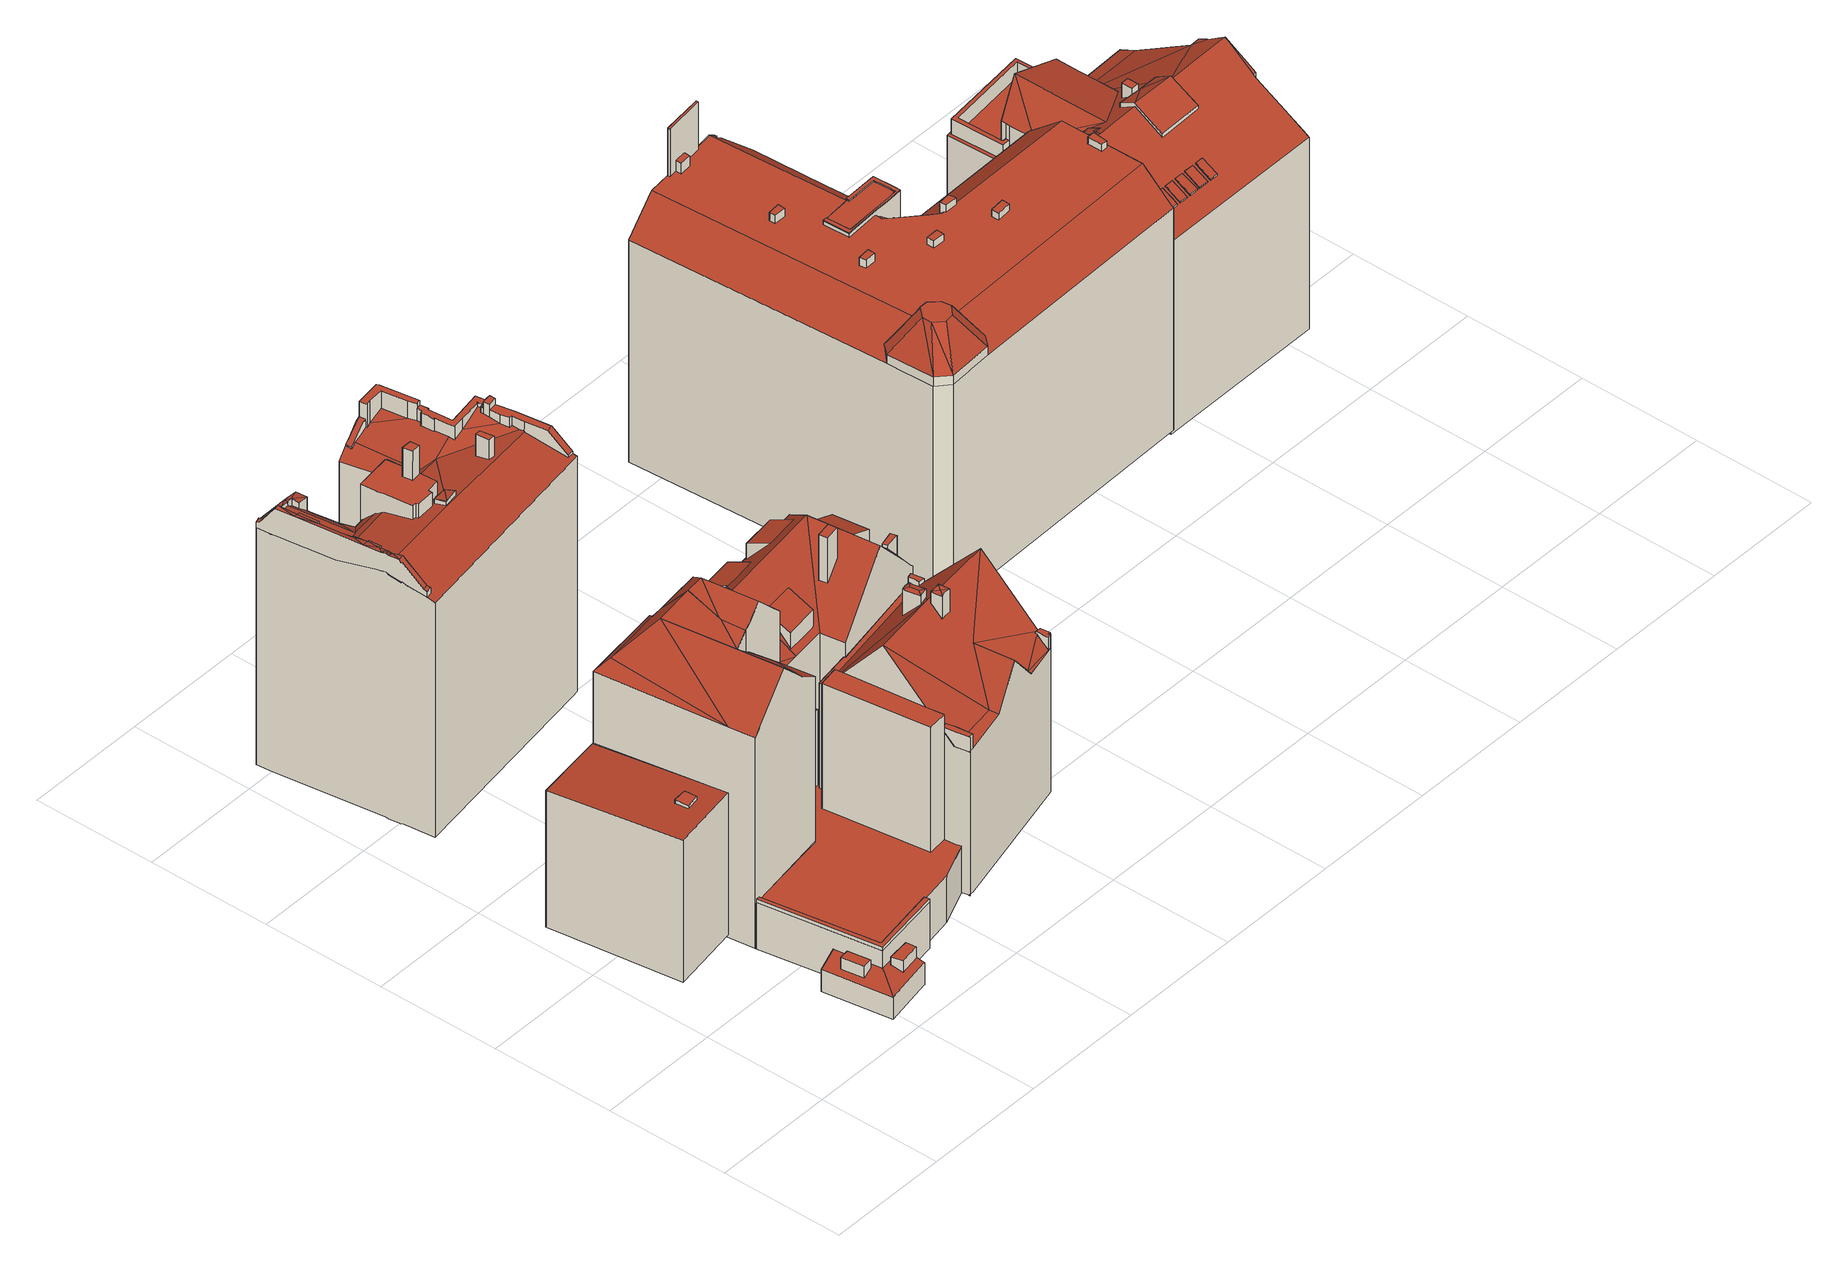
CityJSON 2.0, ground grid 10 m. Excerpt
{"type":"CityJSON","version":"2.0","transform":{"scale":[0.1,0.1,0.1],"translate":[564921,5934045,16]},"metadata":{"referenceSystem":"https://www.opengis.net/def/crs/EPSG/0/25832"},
"CityObjects":{
"building1":{"type":"Building","attributes":{"Grundfläche 2D":"62.958288","Grundhöhe NN":"17.826"},"children":["building1-1"],"geometry":[{"type":"Solid","lod":"3","boundaries":[[[[0,1,2,3]],[[4,3,2]],[[5,4,2,1,6,7]],[[3,4,5,8]],[[0,3,8,9]],[[1,0,9,6]],[[5,7,6,9,8]]]],"semantics":{"surfaces":[{"type":"RoofSurface"},{"type":"WallSurface"},{"type":"GroundSurface"}],"values":[[0,0,1,1,1,1,2]]}}]},
"building1-1":{"type":"BuildingInstallation","parents":["building1"],"geometry":[{"type":"MultiSurface","lod":"3","boundaries":[[[10,11,12,13]],[[13,12,14,15]],[[15,16,10,13]],[[16,17,11,10]],[[12,11,17,14]]],"semantics":{"surfaces":[{"type":"RoofSurface"},{"type":"WallSurface"}],"values":[0,1,1,1,1]}}]},
"building2":{"type":"Building","attributes":{"Grundfläche 2D":"91.893469","Grundhöhe NN":"17.612"},"geometry":[{"type":"Solid","lod":"3","boundaries":[[[[18,19,20]],[[21,22,23,24]],[[24,25,21]],[[26,27,28]],[[23,26,29,30,31]],[[23,27,26]],[[32,20,33]],[[20,19,24,33]],[[34,35,27,23,22]],[[36,28,27,35]],[[36,35,37]],[[31,33,24,23]],[[19,25,24]],[[35,34,37]],[[19,18,38,39]],[[36,37,34,22,21,25,19,39,40,41]],[[28,36,41,42]],[[29,26,28,42,43]],[[44,32,33,31,30,29,43,45]],[[18,20,32,44,38]],[[40,39,38,44,45,43,42,41]]]],"semantics":{"surfaces":[{"type":"RoofSurface"},{"type":"WallSurface"},{"type":"GroundSurface"}],"values":[[0,0,0,0,0,0,0,0,0,0,0,0,1,1,1,1,1,1,1,1,2]]}}]},
"building3":{"type":"Building","attributes":{"Grundfläche 2D":"296.581838","Grundhöhe NN":"17.514"},"children":["building3-1","building3-2","building3-3","building3-4","building3-5","building3-6","building3-7","building3-8"],"geometry":[{"type":"MultiSurface","lod":"3","boundaries":[[[46,47,48,49,50,51]],[[52,53,54,55,56,57,58,59,60,61,62,63,64,65,66,67,68,69,70,71,72]],[[73,74,75,76,77,78,79,80]],[[81,82,83,84,85,86,87,88]],[[89,90,87,86]],[[91,92,89]],[[89,92,90]],[[93,94,93,92,91]],[[93,94,95,96,97,92]],[[95,98,99,96]],[[100,90,96]],[[97,96,90,92]],[[101,87,90,100,102]],[[88,87,101,77,103,104,81]],[[100,105,106,107,102]],[[106,108,109,102,107]],[[110,79,101,102,109]],[[109,108,106,111,112,113,114,115]],[[116,117,118,119]],[[120,121,122,116,119]],[[52,123,48,47]],[[124,125,50,49]],[[123,124,49,48]],[[125,54,51,50]],[[46,51,54,53]],[[53,52,47,46]],[[67,73,80,110,68]],[[74,73,67,66]],[[65,104,126,75,74,66]],[[77,76,75,126,127,103]],[[110,80,79]],[[128,129,94,93,91,89,86,85,84,83,130,131]],[[95,94,129,132]],[[98,95,132,133]],[[99,98,133,134]],[[96,99,134,135]],[[111,106,105,100,96,135,136]],[[137,113,112,111,136]],[[113,137,138,71,114]],[[114,71,70,115]],[[139,140,130,83,82,81,104,65,64,63]],[[70,69,68,110,109,115]],[[78,77,101,79]],[[141,59,58,116,122,142]],[[60,59,141,143]],[[61,60,143,144]],[[139,63,62,61,144,145]],[[72,71,138,146]],[[123,52,72,146,147]],[[125,124,148,149]],[[124,123,147,148]],[[55,54,125,149,150]],[[57,56,55,150,151]],[[116,58,57,151,152,117]],[[118,117,152,153]],[[119,118,153,154]],[[155,121,120,119,154,156]],[[122,121,155,142]],[[135,134,133,132,129,128,131,130,140,139,145,144,143,141,142,155,156,154,153,152,151,150,149,148,147,146,138,137,136]]],"semantics":{"surfaces":[{"type":"RoofSurface"},{"type":"WallSurface"},{"type":"GroundSurface"}],"values":[0,0,0,0,0,0,0,0,0,0,0,0,0,0,0,0,0,0,0,0,1,1,1,1,1,1,1,1,1,1,1,1,1,1,1,1,1,1,1,1,1,1,1,1,1,1,1,1,1,1,1,1,1,1,1,1,1,1,2]}}]},
"building3-1":{"type":"BuildingInstallation","parents":["building3"],"geometry":[{"type":"MultiSurface","lod":"3","boundaries":[[[157,158,159,160]],[[160,159,161,162]],[[157,160,162,163]],[[158,157,163,164]],[[159,158,164,161]]],"semantics":{"surfaces":[{"type":"RoofSurface"},{"type":"WallSurface"}],"values":[0,1,1,1,1]}}]},
"building3-2":{"type":"BuildingInstallation","parents":["building3"],"geometry":[{"type":"MultiSurface","lod":"3","boundaries":[[[165,166,167,168]],[[168,167,169,170]],[[165,168,170,171]],[[166,165,171,172]],[[167,166,172,169]]],"semantics":{"surfaces":[{"type":"RoofSurface"},{"type":"WallSurface"}],"values":[0,1,1,1,1]}}]},
"building3-3":{"type":"BuildingInstallation","parents":["building3"],"geometry":[{"type":"MultiSurface","lod":"3","boundaries":[[[173,174,175,176,177,178,179,180,127,126]],[[83,84,85,177,176,175]],[[85,181,88,182,180,179,178,177]],[[182,103,127,180]],[[104,81,82,83,175,174,173,126]]],"semantics":{"surfaces":[{"type":"RoofSurface"},{"type":"WallSurface"}],"values":[0,1,1,1,1]}}]},
"building3-4":{"type":"BuildingInstallation","parents":["building3"],"geometry":[{"type":"MultiSurface","lod":"3","boundaries":[[[183,184,185,186,187]],[[188,187,186,189]],[[190,185,184]],[[191,189,186,185,190]],[[187,192,193,184,183]],[[193,194,190,184]],[[190,194,195,189,191]],[[195,196,192,187,188,189]]],"semantics":{"surfaces":[{"type":"RoofSurface"},{"type":"WallSurface"}],"values":[0,0,0,0,1,1,1,1]}}]},
"building3-5":{"type":"BuildingInstallation","parents":["building3"],"geometry":[{"type":"MultiSurface","lod":"3","boundaries":[[[197,198,199,200,201,202,203,204]],[[94,95,201,200]],[[202,201,95,98]],[[93,94,200,199]],[[98,99,203,202]],[[99,96,205,204,203]],[[206,93,199,198,197,204,205,97]]],"semantics":{"surfaces":[{"type":"RoofSurface"},{"type":"WallSurface"}],"values":[0,1,1,1,1,1,1]}}]},
"building3-6":{"type":"BuildingInstallation","parents":["building3"],"geometry":[{"type":"MultiSurface","lod":"3","boundaries":[[[207,208,209,210,211,212,213]],[[111,112,207,213]],[[108,107,214,211,210,209,208,207,112,215]],[[214,105,212,211]],[[212,105,106,111,213]]],"semantics":{"surfaces":[{"type":"RoofSurface"},{"type":"WallSurface"}],"values":[0,1,1,1,1]}}]},
"building3-7":{"type":"BuildingInstallation","parents":["building3"],"geometry":[{"type":"MultiSurface","lod":"3","boundaries":[[[216,217,218,219]],[[220,221,219,218]],[[221,222,219]],[[223,224,216,219,222]],[[225,226,227,218,217,216]],[[228,221,220,218,227,229]],[[228,230,222,221]],[[222,230,231,225,216,224,223]]],"semantics":{"surfaces":[{"type":"RoofSurface"},{"type":"WallSurface"}],"values":[0,0,0,0,1,1,1,1]}}]},
"building3-8":{"type":"BuildingInstallation","parents":["building3"],"geometry":[{"type":"MultiSurface","lod":"3","boundaries":[[[232,233,234,235,236,237]],[[57,58,234,233]],[[58,59,235,234]],[[59,60,236,235]],[[60,238,237,236]],[[238,56,232,237]],[[56,57,233,232]]],"semantics":{"surfaces":[{"type":"RoofSurface"},{"type":"WallSurface"}],"values":[0,1,1,1,1,1,1]}}]},
"building4":{"type":"Building","attributes":{"Grundfläche 2D":"207.205614","Grundhöhe NN":"16.229"},"children":["building4-1","building4-2","building4-3","building4-4","building4-5","building4-6","building4-7","building4-8","building4-9","building4-10"],"geometry":[{"type":"MultiSurface","lod":"3","boundaries":[[[239,240,241,242,243,244,245,246,247,248,249,250,251,252,253,254],[255,256,257,258,259,255,250]],[[260,261,262,263,264,265,266,267,268,269,270,271,272,273,274,275,276]],[[277,278,279,280,262,281,282,283]],[[283,282,283,277]],[[282,283,282,281]],[[284,285,286,287,288,277,283,282,281,289,290]],[[291,292,291,293,294,295,296,297,298,279,278,277,299,300,301,302]],[[293,291,302,303,304,305,306,307,294]],[[291,293,294,293]],[[298,297,296,308,309,310]],[[311,298,310]],[[312,298,311,313]],[[314,315,316,317]],[[318,315,314]],[[318,319,320,321,322,323,324,315]],[[325,326,327,328,329,315,324,323,330,331]],[[332,265,264,263,262,280,279,333,334,335,336,337,338,339,340,341,328,342,343]],[[333,279,344,334]],[[279,298,312,345,344]],[[346,316,315,329,328,341,340]],[[343,347,267,266,265,332]],[[266,265,266,267]],[[269,271,270]],[[346,340,339,244,243,242,241,240,239,348,317,316]],[[339,338,245,244]],[[338,337,246,245]],[[337,336,247,246]],[[336,335,248,247]],[[335,334,249,248]],[[313,349,254,253,252,251,250,249,334,344,345,312]],[[349,348,239,254]],[[281,262,261,260,276,350,351]],[[286,285,284,290,289,281,351,352]],[[299,277,353,354]],[[353,277,288,287,286,352,355]],[[300,299,354,356]],[[357,358,359,305,304,303,302,301,300,356,360]],[[294,307,306,305,359,361]],[[362,296,295,294,361,363]],[[308,296,362,364]],[[309,308,364,365]],[[310,309,365,366]],[[311,310,366,367]],[[313,311,367,368]],[[349,313,368,369]],[[348,349,369,370]],[[317,348,370,371]],[[314,317,371,372]],[[318,314,372,373]],[[319,318,373,374]],[[320,319,374,375]],[[321,320,375,376]],[[377,331,330,323,322,321,376,378]],[[379,380,381,382,383,384,385,274,273,272,271,269,268,267,347,343,342,328,327,326,325,331,377,386]],[[276,275,274,385,387,350]],[[375,374,373,372,371,370,369,368,367,366,365,364,362,363,361,359,358,357,360,356,354,353,355,352,351,350,387,385,384,383,382,381,380,379,386,377,378,376]]],"semantics":{"surfaces":[{"type":"RoofSurface"},{"type":"WallSurface"},{"type":"GroundSurface"}],"values":[0,0,0,0,0,0,0,0,0,0,0,0,0,0,0,0,0,0,0,0,0,0,0,1,1,1,1,1,1,1,1,1,1,1,1,1,1,1,1,1,1,1,1,1,1,1,1,1,1,1,1,1,1,1,1,2]}}]},
"building4-1":{"type":"BuildingInstallation","parents":["building4"],"geometry":[{"type":"MultiSurface","lod":"3","boundaries":[[[388,389,390,391,392,393,394,395,396,397,398,399,400,401,402,403,404,405,406,407,408,409,410,411,412,413]],[[398,397,414,415]],[[415,416,399,398]],[[292,417,418,402,401,400,399,416]],[[418,419,403,402]],[[419,420,278,421,405,404,403]],[[283,406,405,421]],[[422,423,408,407,406,283]],[[423,424,425,410,409,408]],[[425,426,411,410]],[[426,427,412,411]],[[290,284,285,286,389,388]],[[389,286,287,288,277,391,390]],[[299,392,391,277]],[[299,300,393,392]],[[300,301,302,395,394,393]]],"semantics":{"surfaces":[{"type":"RoofSurface"},{"type":"WallSurface"}],"values":[0,1,1,1,1,1,1,1,1,1,1,1,1,1,1,1]}}]},
"building4-2":{"type":"BuildingInstallation","parents":["building4"],"geometry":[{"type":"MultiSurface","lod":"3","boundaries":[[[428,429,430,431,432,433,434,435,436]],[[434,437,438,435]],[[439,282,430,429]],[[282,440,431,430]],[[440,441,432,431]],[[280,263,433,432,441]],[[263,442,437,434,433]],[[438,437,442,260]],[[435,438,260,261,262,281,436]],[[281,289,428,436]]],"semantics":{"surfaces":[{"type":"RoofSurface"},{"type":"WallSurface"}],"values":[0,0,1,1,1,1,1,1,1,1]}}]},
"building4-3":{"type":"BuildingInstallation","parents":["building4"],"geometry":[{"type":"MultiSurface","lod":"3","boundaries":[[[443,444,445]],[[446,445,447]],[[443,445,446]],[[448,447,445,444,449,450]],[[446,447,448,333]],[[443,446,333,451]],[[444,443,451,449]]],"semantics":{"surfaces":[{"type":"RoofSurface"},{"type":"WallSurface"}],"values":[0,0,0,1,1,1,1]}}]},
"building4-4":{"type":"BuildingInstallation","parents":["building4"],"geometry":[{"type":"MultiSurface","lod":"3","boundaries":[[[452,453,454,455]],[[455,454,456,457]],[[452,455,457,458]],[[453,452,458,459]],[[454,453,459,456]]],"semantics":{"surfaces":[{"type":"RoofSurface"},{"type":"WallSurface"}],"values":[0,1,1,1,1]}}]},
"building4-5":{"type":"BuildingInstallation","parents":["building4"],"geometry":[{"type":"MultiSurface","lod":"3","boundaries":[[[460,461,462]],[[463,461,460]],[[464,460,462,465]],[[466,464,467]],[[468,469,464,466]],[[460,464,469]],[[470,466,467,471]],[[472,322,462,461]],[[465,462,322,323,330,467,464]],[[466,470,473,324,469,468]],[[460,469,324,474]],[[463,460,474,475]],[[461,463,475,472]]],"semantics":{"surfaces":[{"type":"RoofSurface"},{"type":"WallSurface"}],"values":[0,0,0,0,0,0,0,1,1,1,1,1,1]}}]},
"building4-6":{"type":"BuildingInstallation","parents":["building4"],"geometry":[{"type":"MultiSurface","lod":"3","boundaries":[[[476,477,478,479,480,481,482,483,484,485,486]],[[487,488,489,490,480,479,478]],[[481,480,490,293]],[[482,481,293,491]],[[483,482,491,291]],[[414,397,484,483,291]],[[397,396,395,486,485,484]],[[302,303,304,305,477,476,486,395]],[[305,306,307,294,478,477]],[[487,478,294]]],"semantics":{"surfaces":[{"type":"RoofSurface"},{"type":"WallSurface"}],"values":[0,1,1,1,1,1,1,1,1,1]}}]},
"building4-7":{"type":"BuildingInstallation","parents":["building4"],"geometry":[{"type":"MultiSurface","lod":"3","boundaries":[[[492,493,494,495]],[[495,494,259,258]],[[256,492,495,258,257]],[[493,492,256,255]],[[494,493,255,259]]],"semantics":{"surfaces":[{"type":"RoofSurface"},{"type":"WallSurface"}],"values":[0,1,1,1,1]}}]},
"building4-8":{"type":"BuildingInstallation","parents":["building4"],"geometry":[{"type":"MultiSurface","lod":"3","boundaries":[[[488,487,496,497,498,499,500]],[[294,295,296,497,496,487]],[[296,308,498,497]],[[308,501,499,498]],[[499,501,297,489,488,500]]],"semantics":{"surfaces":[{"type":"RoofSurface"},{"type":"WallSurface"}],"values":[0,1,1,1,1]}}]},
"building4-9":{"type":"BuildingInstallation","parents":["building4"],"geometry":[{"type":"MultiSurface","lod":"3","boundaries":[[[502,503,504,505]],[[506,507,508,504,503,509,510,511,512,513]],[[514,512,511]],[[515,516,514]],[[516,512,514]],[[517,515,514,518,519,520]],[[521,522,518]],[[522,523,518]],[[523,519,518]],[[524,525,521]],[[521,525,526,527]],[[527,522,521]],[[528,529,524]],[[529,525,524]],[[530,529,528]],[[531,532,528]],[[528,532,530]],[[533,532,531]],[[531,534,535,536,537,533]],[[536,538,539,537]],[[522,540,541,523]],[[542,519,523]],[[515,543,544,516]],[[535,534,531,528,524,521,518,514,511,510,509,503,502,331,325,326,327,328,342,343,347,267,268,269,271,272,273,538,536]],[[273,545,539,538]],[[546,547,270,548,266,525,529,530,532,533,537,539,545,549]],[[266,550,332,551,522,527,526,525]],[[540,522,551,552]],[[552,553,541,540]],[[553,554,523,541]],[[542,523,554,555]],[[555,556,519,542]],[[519,556,557,341,329,558,515,517,520]],[[544,543,559,560]],[[558,559,543,515]],[[560,561,516,544]],[[561,562,563,564,473,470,471,467,505,504,508,507,506,513,512,516]],[[331,502,505,467,330]]],"semantics":{"surfaces":[{"type":"RoofSurface"},{"type":"WallSurface"}],"values":[0,0,0,0,0,0,0,0,0,0,0,0,0,0,0,0,0,0,0,0,0,0,0,1,1,1,1,1,1,1,1,1,1,1,1,1,1,1]}}]},
"building4-10":{"type":"BuildingInstallation","parents":["building4"],"geometry":[{"type":"MultiSurface","lod":"3","boundaries":[[[565,566,567,568,569]],[[388,413,412,567,566,565]],[[427,439,429,568,567,412]],[[429,428,569,568]],[[289,290,388,565,569,428]]],"semantics":{"surfaces":[{"type":"RoofSurface"},{"type":"WallSurface"}],"values":[0,1,1,1,1]}}]},
"building5":{"type":"Building","attributes":{"Grundfläche 2D":"163.267349","Grundhöhe NN":"17.389"},"children":["building5-1","building5-2","building5-3","building5-4","building5-5","building5-6","building5-7"],"geometry":[{"type":"Solid","lod":"3","boundaries":[[[[570,571,572,573,574,575,576]],[[577,578,573,572]],[[579,578,577]],[[574,573,578,580,581,582,583]],[[584,585,586,587,588]],[[589,590,591,592,586,585,584,588,593]],[[586,592,591,590,594,595]],[[596,590,597,598]],[[594,590,596,599]],[[600,596,598]],[[599,601,602,594]],[[594,602,603,604,605,606,607,595]],[[22,608,609,610,34]],[[611,608,22]],[[608,611,25,612,613]],[[614,597,615,589,609,608,613]],[[576,593,588,570]],[[571,570,588,587,572]],[[577,572,587,616,617,579]],[[618,581,580,578,579,617,619]],[[615,597,590,589]],[[600,598,620,621]],[[599,596,600,621,622]],[[601,599,622,623]],[[624,606,605,604,603,602,601,623,625]],[[595,607,606,624,626]],[[587,586,595,626,616]],[[611,22,34,581,618,627,25]],[[613,612,25,627,620,598,614]],[[574,609,589,593,576,575]],[[597,614,598]],[[582,581,34,610,609,574,583]],[[623,622,621,620,627,618,619,617,616,626,624,625]]]],"semantics":{"surfaces":[{"type":"RoofSurface"},{"type":"WallSurface"},{"type":"GroundSurface"}],"values":[[0,0,0,0,0,0,0,0,0,0,0,0,0,0,0,0,1,1,1,1,1,1,1,1,1,1,1,1,1,1,1,1,2]]}}]},
"building5-1":{"type":"BuildingInstallation","parents":["building5"],"geometry":[{"type":"MultiSurface","lod":"3","boundaries":[[[628,629,630,631,632]],[[582,632,631,630,633,634]],[[582,583,628,632]],[[583,635,629,628]],[[635,633,630,629]]],"semantics":{"surfaces":[{"type":"RoofSurface"},{"type":"WallSurface"}],"values":[0,1,1,1,1]}}]},
"building5-2":{"type":"BuildingInstallation","parents":["building5"],"geometry":[{"type":"MultiSurface","lod":"3","boundaries":[[[636,637,638,639,640]],[[639,638,641]],[[637,636,642]],[[643,641,638,637,642]]],"semantics":{"surfaces":[{"type":"RoofSurface"},{"type":"WallSurface"}],"values":[0,1,1,1]}}]},
"building5-3":{"type":"BuildingInstallation","parents":["building5"],"geometry":[{"type":"MultiSurface","lod":"3","boundaries":[[[644,645,646,647]],[[647,646,648,649]],[[644,647,649,650]],[[645,644,650,651]],[[646,645,651,648]]],"semantics":{"surfaces":[{"type":"RoofSurface"},{"type":"WallSurface"}],"values":[0,1,1,1,1]}}]},
"building5-4":{"type":"BuildingInstallation","parents":["building5"],"geometry":[{"type":"MultiSurface","lod":"3","boundaries":[[[652,653,654,655]],[[654,653,656]],[[652,655,657]],[[653,652,657,656]]],"semantics":{"surfaces":[{"type":"RoofSurface"},{"type":"WallSurface"}],"values":[0,1,1,1]}}]},
"building5-5":{"type":"BuildingInstallation","parents":["building5"],"geometry":[{"type":"MultiSurface","lod":"3","boundaries":[[[658,659,660,661,662,663]],[[664,584,591,661,660,659]],[[658,663,665]],[[665,592,585,664,659,658]]],"semantics":{"surfaces":[{"type":"RoofSurface"},{"type":"WallSurface"}],"values":[0,1,1,1]}}]},
"building5-6":{"type":"BuildingInstallation","parents":["building5"],"geometry":[{"type":"MultiSurface","lod":"3","boundaries":[[[666,667,668,669]],[[604,670,669,668]],[[666,669,670,671]],[[671,603,667,666]],[[603,604,668,667]]],"semantics":{"surfaces":[{"type":"RoofSurface"},{"type":"WallSurface"}],"values":[0,1,1,1,1]}}]},
"building5-7":{"type":"BuildingInstallation","parents":["building5"],"geometry":[{"type":"MultiSurface","lod":"3","boundaries":[[[672,673,674,675]],[[674,673,676]],[[672,675,677]],[[673,672,677,676]]],"semantics":{"surfaces":[{"type":"RoofSurface"},{"type":"WallSurface"}],"values":[0,1,1,1]}}]},
"building6":{"type":"Building","attributes":{"Grundfläche 2D":"507.743246","Grundhöhe NN":"16.757"},"children":["building6-1","building6-2","building6-3","building6-4","building6-5","building6-6","building6-7","building6-8","building6-9","building6-10","building6-11"],"geometry":[{"type":"MultiSurface","lod":"3","boundaries":[[[678,679,680,681,682]],[[683,684,685,678]],[[685,679,678]],[[686,687,682,681,680]],[[684,688,685]],[[688,689,685]],[[690,689,688]],[[691,689,690]],[[690,692,691]],[[692,690,693,694]],[[691,692,695]],[[692,694,696,697,695]],[[698,697,696]],[[698,699,697]],[[700,699,698]],[[701,699,700]],[[687,686,701,700]],[[695,697,699,701,686,680,679,685,689,691]],[[702,703,704,705,706,707,708,709,710,711,712]],[[713,714,715,716,717,718]],[[719,720,714]],[[720,715,714]],[[721,717,716]],[[722,723,693,690,724,725]],[[678,726,727,728,729,730]],[[731,732,733,734,735,736,737,738]],[[739,740,741,742,743,744,745,737,736]],[[746,747,748,749,750,751,752,753,754,755,756,741,740,757,758]],[[759,760,745,744,761]],[[762,752,751,763,764,724,690,688,684,683,678,730,732,731,738,737,745,760,765,766,767,768]],[[726,678,682]],[[694,693,723]],[[723,722,696,694]],[[698,696,722,769]],[[769,770,700,698]],[[770,727,687,700]],[[727,726,682,687]],[[752,762,771,772,773,755,754,753]],[[771,762,768,702]],[[766,774,703,702,768,767]],[[774,766,765,775]],[[761,744,743,776,777,778,779,775,765,760,759]],[[756,755,773,780,781,776,743,742,741]],[[782,769,722,725,783,784]],[[770,769,782,785]],[[786,728,727,770,785,787]],[[788,789,734,733,732,730,729,728,786,790]],[[791,715,720,736,735,734,789]],[[739,736,720,719,740]],[[713,718,792,793,746,758,757,740,719,714]],[[747,746,793,794]],[[748,747,794,795]],[[796,750,749,748,795]],[[725,724,764,763,751,750,796,783]],[[721,716,715,791,797]],[[718,717,721,797,798,792]],[[792,798,797,791,789,788,790,786,787,785,782,784,783,796,795,794,793]]],"semantics":{"surfaces":[{"type":"RoofSurface"},{"type":"WallSurface"},{"type":"GroundSurface"}],"values":[0,0,0,0,0,0,0,0,0,0,0,0,0,0,0,0,0,0,0,0,0,0,0,0,0,0,0,0,0,0,1,1,1,1,1,1,1,1,1,1,1,1,1,1,1,1,1,1,1,1,1,1,1,1,1,1,2]}}]},
"building6-1":{"type":"BuildingInstallation","parents":["building6"],"geometry":[{"type":"MultiSurface","lod":"3","boundaries":[[[799,800,801,802]],[[802,801,803,804]],[[799,802,804,805]],[[800,799,805,806]],[[801,800,806,803]]],"semantics":{"surfaces":[{"type":"RoofSurface"},{"type":"WallSurface"}],"values":[0,1,1,1,1]}}]},
"building6-2":{"type":"BuildingInstallation","parents":["building6"],"geometry":[{"type":"MultiSurface","lod":"3","boundaries":[[[807,808,809,810]],[[811,812,810,809]],[[807,810,812,813]],[[813,814,808,807]],[[809,808,814,811]]],"semantics":{"surfaces":[{"type":"RoofSurface"},{"type":"WallSurface"}],"values":[0,1,1,1,1]}}]},
"building6-3":{"type":"BuildingInstallation","parents":["building6"],"geometry":[{"type":"MultiSurface","lod":"3","boundaries":[[[815,816,817,818]],[[818,817,819,820]],[[815,818,820,821]],[[816,815,821,822]],[[817,816,822,819]]],"semantics":{"surfaces":[{"type":"RoofSurface"},{"type":"WallSurface"}],"values":[0,1,1,1,1]}}]},
"building6-4":{"type":"BuildingInstallation","parents":["building6"],"geometry":[{"type":"MultiSurface","lod":"3","boundaries":[[[823,824,825,826]],[[826,825,827,828]],[[823,826,828,829]],[[824,823,829,830]],[[825,824,830,827]]],"semantics":{"surfaces":[{"type":"RoofSurface"},{"type":"WallSurface"}],"values":[0,1,1,1,1]}}]},
"building6-5":{"type":"BuildingInstallation","parents":["building6"],"geometry":[{"type":"MultiSurface","lod":"3","boundaries":[[[831,832,833,834,835]],[[738,836,833,832,837]],[[834,833,836,838]],[[831,835,834,838,731,839]],[[832,831,839,837]]],"semantics":{"surfaces":[{"type":"RoofSurface"},{"type":"WallSurface"}],"values":[0,1,1,1,1]}}]},
"building6-6":{"type":"BuildingInstallation","parents":["building6"],"geometry":[{"type":"MultiSurface","lod":"3","boundaries":[[[840,841,842,843]],[[844,845,840,843]],[[841,840,845,846]],[[842,841,846,847]]],"semantics":{"surfaces":[{"type":"RoofSurface"},{"type":"WallSurface"}],"values":[0,1,1,1]}}]},
"building6-7":{"type":"BuildingInstallation","parents":["building6"],"geometry":[{"type":"MultiSurface","lod":"3","boundaries":[[[848,849,850,851]],[[763,764,849,848]],[[764,852,850,849]],[[847,853,851,850,852,844,843,842]],[[853,763,848,851]]],"semantics":{"surfaces":[{"type":"RoofSurface"},{"type":"WallSurface"}],"values":[0,1,1,1,1]}}]},
"building6-8":{"type":"BuildingInstallation","parents":["building6"],"geometry":[{"type":"MultiSurface","lod":"3","boundaries":[[[854,855,856,857,858,859,860,861,862,863,864,865,866,867,868,869,870,871,872,873,874,875]],[[771,702,712,864,863,862]],[[710,866,865,864,712,711]],[[708,707,869,868,867,866,710,709]],[[704,872,871,870,869,707,706,705]],[[873,872,704,703]],[[703,774,874,873]],[[774,775,875,874]],[[775,779,778,777,776,857,856,855,854,875]],[[776,781,780,773,860,859,858,857]],[[773,772,771,862,861,860]]],"semantics":{"surfaces":[{"type":"RoofSurface"},{"type":"WallSurface"}],"values":[0,1,1,1,1,1,1,1,1,1,1]}}]},
"building6-9":{"type":"BuildingInstallation","parents":["building6"],"geometry":[{"type":"MultiSurface","lod":"3","boundaries":[[[876,877,878,879]],[[717,718,879,878]],[[718,713,876,879]],[[713,880,877,876]],[[878,877,880,717]]],"semantics":{"surfaces":[{"type":"RoofSurface"},{"type":"WallSurface"}],"values":[0,1,1,1,1]}}]},
"building6-10":{"type":"BuildingInstallation","parents":["building6"],"geometry":[{"type":"MultiSurface","lod":"3","boundaries":[[[881,882,883,884]],[[885,886,884,883]],[[881,884,886,887]],[[882,881,887,888]],[[888,885,883,882]]],"semantics":{"surfaces":[{"type":"RoofSurface"},{"type":"WallSurface"}],"values":[0,1,1,1,1]}}]},
"building6-11":{"type":"BuildingInstallation","parents":["building6"],"geometry":[{"type":"MultiSurface","lod":"3","boundaries":[[[889,890,891]],[[890,892,893,891]],[[894,893,892]],[[893,894,895,896]],[[892,890,889,897,895,894]],[[891,893,896,898]],[[898,897,889,891]],[[895,897,898,896]]],"semantics":{"surfaces":[{"type":"RoofSurface"},{"type":"WallSurface"},{"type":"OuterCeilingSurface"}],"values":[0,0,0,1,1,1,1,2]}}]},
"building7":{"type":"Building","attributes":{"Grundfläche 2D":"253.359928","Grundhöhe NN":"16.324"},"children":["building7-1","building7-2","building7-3","building7-4","building7-5","building7-6","building7-7","building7-8","building7-9","building7-10"],"geometry":[{"type":"MultiSurface","lod":"3","boundaries":[[[899,900,901,902,903,904,905,906]],[[907,908,899,909,910,911]],[[908,900,899]],[[900,908,912,913]],[[914,915,916]],[[917,918,914]],[[918,915,914]],[[918,919,920,915]],[[921,922,923,924,925,926,927,928,929,930,931,932,933,934,935,936,937,938]],[[939,924,923]],[[924,940,941,925]],[[942,943,941,940]],[[944,945,941]],[[941,945,946,947,925]],[[948,949,945,944]],[[903,902,901,900,913,930,929,950,951,946,945,904]],[[952,953,954,955,932,931,930,913,912,956]],[[931,930,931,932]],[[957,958,959,960,961,962,963,964,965,966,967,968,969,970,971]],[[972,945,949]],[[971,899,906,959,958,973,974,957]],[[909,899,971,970]],[[969,975,910,909,970]],[[975,976,911,910]],[[911,976,968,967,977,956,912,908,907]],[[945,972,949,959,906,905,904]],[[914,916,947,946,951,950,917]],[[918,917,950,929,928,919]],[[928,927,926,920,919]],[[915,920,926,925,947,916]],[[978,923,922,921,938,979,980]],[[939,923,978,981]],[[940,924,939,981,982]],[[942,940,982,983]],[[943,942,983,984]],[[941,943,984,985]],[[986,948,944,941,985,987]],[[949,948,986,988]],[[959,949,988,989]],[[960,959,989,990]],[[961,960,990,991]],[[963,962,992,993]],[[962,961,991,992]],[[964,963,993,994]],[[965,964,994,995]],[[966,965,995,996]],[[977,967,997,998,956]],[[967,966,996,997]],[[952,956,998,999]],[[937,936,935,934,933,932,955,954,953,952,999,1000]],[[938,937,1000,979]],[[995,994,993,992,991,990,989,988,986,987,985,984,983,982,981,978,980,979,1000,999,998,997,996]]],"semantics":{"surfaces":[{"type":"RoofSurface"},{"type":"WallSurface"},{"type":"GroundSurface"}],"values":[0,0,0,0,0,0,0,0,0,0,0,0,0,0,0,0,0,0,0,1,1,1,1,1,1,1,1,1,1,1,1,1,1,1,1,1,1,1,1,1,1,1,1,1,1,1,1,1,1,1,1,2]}}]},
"building7-1":{"type":"BuildingInstallation","parents":["building7"],"geometry":[{"type":"MultiSurface","lod":"3","boundaries":[[[1001,1002,1003,1004,1005]],[[1006,1003,1002,1001,1007,931]],[[1006,955,1004,1003]],[[932,933,1005,1004,955]]],"semantics":{"surfaces":[{"type":"RoofSurface"},{"type":"WallSurface"}],"values":[0,1,1,1]}}]},
"building7-2":{"type":"BuildingInstallation","parents":["building7"],"geometry":[{"type":"MultiSurface","lod":"3","boundaries":[[[1008,1009,1010,1011]],[[935,1012,1008,1011]],[[1007,1001,1009,1008,1012]],[[1001,1005,1010,1009]],[[933,934,935,1011,1010,1005]]],"semantics":{"surfaces":[{"type":"RoofSurface"},{"type":"WallSurface"}],"values":[0,1,1,1,1]}}]},
"building7-3":{"type":"BuildingInstallation","parents":["building7"],"geometry":[{"type":"MultiSurface","lod":"3","boundaries":[[[1013,1014,1015,1016]],[[1016,1015,1017,1018]],[[1013,1016,1018,1019]],[[1014,1013,1019,1020]],[[1015,1014,1020,1017]]],"semantics":{"surfaces":[{"type":"RoofSurface"},{"type":"WallSurface"}],"values":[0,1,1,1,1]}}]},
"building7-4":{"type":"BuildingInstallation","parents":["building7"],"geometry":[{"type":"MultiSurface","lod":"3","boundaries":[[[1021,1022,1023,1024,1025,1026,1027,1028]],[[1028,1027,1026,1025,1029,1030]],[[1030,1031,1021,1028]],[[1031,1032,1022,1021]],[[1032,1033,1034,1029,1025,1024,1023,1022]]],"semantics":{"surfaces":[{"type":"RoofSurface"},{"type":"WallSurface"}],"values":[0,1,1,1,1]}}]},
"building7-5":{"type":"BuildingInstallation","parents":["building7"],"geometry":[{"type":"MultiSurface","lod":"3","boundaries":[[[1035,1036,1037,1038]],[[1038,1037,1039,1040]],[[1035,1038,1040,1041]],[[1036,1035,1041,1042]],[[1037,1036,1042,1039]]],"semantics":{"surfaces":[{"type":"RoofSurface"},{"type":"WallSurface"}],"values":[0,1,1,1,1]}}]},
"building7-6":{"type":"BuildingInstallation","parents":["building7"],"geometry":[{"type":"MultiSurface","lod":"3","boundaries":[[[1043,1044,1045,1046]],[[1046,1045,1047,1048]],[[1043,1046,1048,1049]],[[1044,1043,1049,1050]],[[1045,1044,1050,1047]]],"semantics":{"surfaces":[{"type":"RoofSurface"},{"type":"WallSurface"}],"values":[0,1,1,1,1]}}]},
"building7-7":{"type":"BuildingInstallation","parents":["building7"],"geometry":[{"type":"MultiSurface","lod":"3","boundaries":[[[1051,1052,1053,1054,1055,1056,1057,1058,1059,1060,1061]],[[1062,1063,1064,1065,1066,1059,1058,1057,1056,1055]],[[1066,1067,1068,1061,1060,1059]],[[1051,1061,1068,1069,1053,1052]],[[1053,1069,1062,1055,1054]]],"semantics":{"surfaces":[{"type":"RoofSurface"},{"type":"WallSurface"}],"values":[0,1,1,1,1]}}]},
"building7-8":{"type":"BuildingInstallation","parents":["building7"],"geometry":[{"type":"MultiSurface","lod":"3","boundaries":[[[1070,1071,1072,1073]],[[1073,1072,1074,1075]],[[1070,1073,1075,1076]],[[1071,1070,1076,1077]],[[1072,1071,1077,1074]]],"semantics":{"surfaces":[{"type":"RoofSurface"},{"type":"WallSurface"}],"values":[0,1,1,1,1]}}]},
"building7-9":{"type":"BuildingInstallation","parents":["building7"],"geometry":[{"type":"MultiSurface","lod":"3","boundaries":[[[1078,1079,1080,1081]],[[1082,1079,1078,913]],[[1080,1079,1082,1083]],[[1081,1080,1083,1084]],[[1078,1081,1084,913]]],"semantics":{"surfaces":[{"type":"RoofSurface"},{"type":"WallSurface"}],"values":[0,1,1,1,1]}}]},
"building7-10":{"type":"BuildingInstallation","parents":["building7"],"geometry":[{"type":"MultiSurface","lod":"3","boundaries":[[[975,1085,1086,1087,974,973,1088,1089,1090,976]],[[1088,973,958,1091]],[[1091,1092,1089,1088]],[[1093,1090,1089,1092]],[[976,1090,1093,968]],[[1085,975,969,1094]],[[1086,1085,1094,1095]],[[1095,1096,1087,1086]],[[974,1087,1096,957]]],"semantics":{"surfaces":[{"type":"RoofSurface"},{"type":"WallSurface"}],"values":[0,1,1,1,1,1,1,1,1]}}]}
},
"vertices":[
[19,137,141],[76,146,141],[62,252,136],[4,244,136],[61,252,136],[61,252,18],[76,146,18],[62,252,18],[4,244,18],[19,137,18],
[47,156,143],[58,158,143],[57,168,143],[46,167,143],[57,168,140],[46,167,139],[47,156,140],[58,158,140],
[145,186,198],[141,186,201],[149,166,198],[138,205,220],[135,231,233],[101,226,233],[130,184,210],[141,186,219],[76,146,198],[72,245,207],[62,252,198],[79,125,198],[80,125,199],[115,130,233],[154,136,198],[137,133,210],[132,253,207],[123,252,207],[131,261,198],[132,253,198],[145,186,16],[141,186,16],[132,253,16],[131,261,16],[62,252,16],[79,125,16],[154,136,16],[80,125,16],
[200,173,120],[198,190,120],[182,188,120],[182,191,120],[145,186,120],[149,166,120],[198,190,55],[200,173,55],[149,166,55],[154,136,55],[83,125,55],[80,125,55],[96,28,55],[155,37,55],[154,41,55],[183,46,55],[212,58,55],[213,59,55],[212,64,55],[211,72,55],[195,70,55],[183,155,55],[200,158,55],[199,165,55],[198,170,55],[229,175,55],[227,194,55],[183,155,163],[195,70,163],[211,72,163],[211,73,163],[209,86,163],[205,120,163],[201,151,163],[200,158,163],[212,64,139],[214,54,139],[214,52,139],[215,53,139],[218,53,139],[257,63,139],[256,71,139],[217,65,139],[279,68,169],[275,101,169],[303,74,139],[302,76,141],[328,80,140],[331,81,140],[330,82,141],[329,90,151],[327,89,150],[332,82,141],[331,90,151],[324,136,201],[205,120,201],[260,128,201],[211,73,150],[211,72,148],[319,181,151],[318,186,146],[314,182,149],[314,185,146],[199,165,146],[200,158,155],[317,191,146],[313,190,146],[230,174,146],[229,175,146],[198,170,146],[96,28,40],[90,66,40],[74,63,34],[83,8,34],[123,15,34],[124,15,34],[121,32,40],[182,188,55],[182,191,55],[145,186,55],[211,72,152],[211,73,152],[218,53,15],[331,81,15],[214,52,15],[215,53,15],[330,82,15],[332,82,15],[331,90,15],[329,90,15],[317,191,15],[230,174,15],[229,175,15],[213,59,15],[214,54,15],[155,37,15],[121,32,15],[154,41,15],[183,46,15],[212,58,15],[227,194,15],[182,188,15],[182,191,15],[145,186,15],[154,136,15],[80,125,15],[90,66,15],[74,63,15],[83,8,15],[124,15,15],[123,15,15],
[84,34,46],[92,35,46],[89,53,46],[81,52,46],[89,53,39],[81,52,36],[84,34,36],[92,35,39],
[122,21,46],[121,29,46],[103,27,46],[105,18,46],[103,27,39],[105,18,36],[122,21,36],[121,29,39],
[212,64,152],[214,54,152],[214,52,152],[215,53,152],[218,53,152],[217,64,152],[217,65,152],[215,74,152],[217,64,139],[215,74,149],
[259,146,200],[261,135,200],[264,139,201],[263,146,201],[259,149,200],[263,150,200],[267,150,200],[269,137,200],[267,147,200],[259,149,177],[261,135,193],[269,137,193],[267,150,177],[263,150,177],
[327,89,152],[327,81,152],[328,80,152],[331,81,152],[330,82,152],[332,82,152],[331,90,152],[326,90,152],[326,90,151],[327,81,142],
[313,190,154],[314,186,154],[314,185,154],[314,182,154],[314,181,154],[319,181,154],[317,191,154],[314,181,151],[314,186,146],
[261,126,209],[261,121,209],[262,117,209],[266,122,209],[266,118,209],[271,118,209],[270,127,209],[265,126,209],[262,126,209],[261,126,199],[261,121,194],[262,117,189],[271,118,189],[266,118,189],[270,127,199],[262,126,199],
[83,125,58],[80,125,58],[96,28,58],[155,37,58],[154,41,58],[99,32,58],[99,32,55],
[88,477,223],[88,475,223],[89,465,223],[89,463,223],[90,459,223],[92,435,224],[95,435,224],[96,433,224],[111,434,224],[111,437,224],[122,439,224],[121,453,224],[119,465,224],[119,469,224],[118,479,224],[117,480,224],[120,453,224],[112,452,224],[112,455,224],[111,460,224],[119,460,224],[218,402,207],[216,419,210],[213,437,214],[208,436,214],[116,425,214],[43,415,214],[41,413,214],[37,409,213],[38,401,211],[38,399,211],[41,410,213],[39,399,211],[39,396,210],[41,379,207],[42,373,205],[213,398,206],[219,399,206],[178,473,213],[173,472,212],[155,468,207],[208,440,214],[212,447,216],[203,453,215],[183,469,214],[208,469,220],[208,473,221],[207,478,222],[202,477,220],[200,477,220],[209,462,219],[209,467,220],[170,506,212],[171,489,212],[154,525,208],[149,530,207],[146,530,206],[136,528,203],[137,523,203],[142,472,203],[176,493,214],[177,493,214],[177,495,214],[176,500,214],[171,527,213],[171,531,213],[170,533,213],[166,532,212],[160,531,210],[133,528,200],[125,527,192],[131,490,194],[127,480,194],[119,469,203],[118,479,194],[79,474,193],[65,462,203],[89,465,203],[88,475,193],[74,484,194],[70,509,194],[74,510,190],[73,520,190],[72,520,191],[58,518,203],[58,515,203],[24,503,207],[24,501,207],[25,498,207],[31,451,207],[35,452,206],[27,514,206],[23,513,207],[41,415,214],[126,436,212],[122,439,212],[111,437,212],[111,434,212],[96,433,212],[95,435,212],[92,435,212],[90,459,207],[35,451,207],[36,419,213],[36,415,214],[119,463,207],[119,465,205],[89,463,204],[37,412,214],[88,477,192],[117,480,193],[219,399,2],[212,447,2],[207,478,2],[178,473,2],[176,493,2],[202,477,2],[177,493,2],[176,500,2],[171,531,2],[170,533,2],[177,495,2],[149,530,2],[136,528,2],[146,530,2],[133,528,2],[125,527,2],[131,490,2],[127,480,2],[118,479,2],[117,480,2],[88,477,2],[88,475,2],[79,474,2],[74,484,2],[70,509,2],[74,510,2],[73,520,2],[23,513,2],[72,520,2],[24,501,2],[37,412,2],[37,409,2],[38,401,2],[38,399,2],[39,399,2],[42,373,2],[24,503,2],[213,398,2],
[209,467,223],[207,478,223],[202,477,223],[178,473,223],[176,493,223],[177,493,223],[177,495,223],[176,500,223],[175,500,223],[172,499,223],[172,495,223],[170,494,223],[171,489,223],[171,487,223],[171,483,223],[172,484,223],[173,473,223],[174,468,223],[183,469,223],[203,472,223],[203,473,223],[203,471,223],[204,469,223],[201,468,223],[201,466,223],[206,467,223],[172,499,212],[172,495,212],[170,494,212],[171,487,212],[171,483,212],[172,484,212],[173,473,212],[174,468,211],[203,472,219],[203,473,220],[203,471,219],[204,469,219],[201,468,218],[201,466,218],
[209,462,223],[202,461,223],[203,453,223],[205,446,223],[207,446,223],[208,436,223],[211,418,223],[216,419,223],[212,447,223],[213,402,209],[218,402,209],[202,461,217],[205,446,214],[207,446,215],[213,402,207],
[114,435,216],[116,426,217],[117,426,217],[126,436,216],[128,428,218],[128,428,214],[116,426,214],[117,426,214],[114,435,212],
[176,435,231],[174,446,231],[170,446,231],[171,435,231],[170,446,211],[171,435,214],[176,435,214],[174,446,211],
[63,516,205],[73,511,203],[72,520,203],[64,510,204],[58,518,206],[63,519,205],[50,514,207],[27,514,211],[51,514,207],[58,515,206],[28,510,211],[27,511,211],[73,511,191],[28,510,206],[63,516,199],[64,510,199],
[171,531,227],[170,533,227],[149,530,227],[150,525,227],[150,524,227],[154,525,227],[167,526,227],[170,506,227],[172,499,227],[175,500,227],[176,500,227],[149,530,214],[150,525,214],[150,525,207],[150,524,207],[167,526,212],
[112,452,249],[120,453,249],[119,460,249],[111,460,249],
[146,530,212],[136,528,204],[133,528,201],[133,523,201],[147,525,212],[133,523,200],
[23,513,212],[23,510,213],[27,511,213],[27,514,212],[29,503,224],[28,504,223],[28,510,214],[24,503,223],[24,501,226],[25,498,230],[29,499,230],[29,501,227],[27,483,230],[33,468,229],[31,484,229],[35,451,229],[34,429,230],[37,440,229],[35,449,229],[36,415,230],[40,420,229],[40,430,229],[37,412,230],[41,413,229],[41,414,229],[41,415,229],[37,409,230],[41,411,229],[41,410,229],[38,401,230],[41,409,229],[43,402,230],[38,399,228],[39,399,228],[41,382,213],[45,383,213],[41,379,212],[46,380,212],[42,420,229],[41,430,229],[38,441,229],[35,468,229],[33,484,229],[46,380,207],[43,402,211],[41,409,213],[41,411,213],[45,383,207],[41,414,214],[40,420,213],[42,420,213],[41,430,211],[40,430,211],[38,441,209],[37,440,209],[35,449,207],[33,468,206],[35,468,206],[33,484,206],[31,484,206],[29,501,206],[29,503,206],[28,504,206],
[209,467,228],[206,467,228],[201,466,228],[202,461,228],[209,462,228],
[177,248,187],[176,259,187],[174,271,187],[174,267,190],[172,258,199],[174,248,199],[175,239,199],[153,268,187],[131,261,190],[130,265,187],[131,261,191],[132,253,199],[148,255,199],[155,256,199],[197,260,175],[215,272,164],[224,278,158],[174,271,158],[177,248,186],[176,229,207],[177,228,208],[198,251,186],[219,272,164],[175,239,196],[269,241,208],[308,289,158],[198,190,158],[177,227,207],[182,191,163],[227,194,158],[182,188,158],[230,174,158],[276,183,208],[286,185,198],[298,187,184],[317,191,161],[320,192,158],[316,224,158],[151,233,233],[172,258,207],[148,255,207],[138,205,218],[145,186,222],[157,188,233],[182,191,207],[177,228,207],[174,271,14],[130,265,14],[132,253,14],[131,261,14],[182,191,14],[182,188,14],[227,194,14],[230,174,14],[320,192,14],[317,191,14],[308,289,14],[141,186,14],
[155,256,200],[154,263,192],[147,262,192],[147,258,197],[148,255,200],[147,262,191],[147,258,196],[154,263,191],
[194,214,188],[197,194,177],[225,198,177],[222,218,188],[197,214,188],[225,198,163],[197,194,163],[222,197,163],
[248,205,221],[260,207,221],[259,214,221],[247,212,221],[259,214,195],[247,212,181],[248,205,182],[260,207,195],
[277,280,178],[248,276,178],[250,257,187],[279,261,187],[248,276,164],[277,280,164],
[225,273,178],[196,269,178],[198,251,187],[198,250,187],[209,251,187],[227,254,187],[196,269,164],[225,273,164],
[285,189,201],[286,185,201],[298,187,201],[297,192,201],[297,192,184],[285,189,198],
[312,223,178],[308,252,178],[286,250,188],[290,221,188],[308,252,163],[312,223,163],
[478,289,224],[472,288,236],[472,287,236],[474,285,233],[488,271,208],[478,295,224],[478,301,224],[471,295,236],[465,280,236],[481,263,208],[471,308,224],[464,302,236],[458,307,224],[458,302,236],[454,303,233],[450,311,217],[438,317,208],[456,301,236],[431,309,208],[450,294,236],[433,270,208],[450,286,236],[443,261,208],[457,279,236],[519,418,227],[495,416,227],[496,396,227],[539,398,227],[540,398,227],[546,399,227],[546,401,227],[546,403,227],[545,417,227],[521,416,227],[519,416,227],[546,460,52],[549,418,52],[580,391,51],[577,462,51],[573,466,51],[546,465,52],[549,403,52],[563,391,52],[576,466,51],[431,309,200],[438,317,207],[445,526,224],[418,523,200],[488,271,207],[481,263,200],[678,268,200],[678,270,201],[678,295,224],[565,363,224],[677,365,224],[677,387,205],[677,393,200],[665,393,200],[563,391,200],[552,363,224],[555,363,224],[550,403,200],[549,403,200],[549,403,201],[549,402,201],[549,397,204],[535,396,213],[522,390,224],[542,520,201],[525,533,215],[519,532,220],[519,532,221],[519,534,221],[514,534,224],[521,419,224],[531,419,215],[532,419,214],[548,420,200],[548,417,201],[549,418,200],[546,460,200],[524,396,222],[522,396,224],[528,396,219],[519,419,224],[498,532,224],[464,528,224],[493,394,224],[492,416,224],[495,416,224],[519,418,224],[433,270,200],[443,261,200],[519,419,227],[521,419,227],[548,420,227],[492,416,227],[493,394,227],[549,397,227],[535,396,227],[528,396,227],[524,396,227],[549,403,227],[549,402,227],[433,270,8],[418,523,8],[431,309,8],[443,261,8],[678,268,8],[481,263,8],[677,387,8],[677,393,8],[678,270,8],[580,391,8],[546,465,8],[542,520,8],[525,533,8],[519,532,8],[519,534,8],[576,466,8],[573,466,8],
[583,331,230],[583,337,230],[571,336,230],[571,330,230],[571,336,224],[571,330,224],[583,331,224],[583,337,224],
[670,324,230],[675,324,230],[676,336,230],[670,336,230],[676,336,224],[670,336,224],[670,324,224],[675,324,224],
[485,365,231],[485,371,231],[475,370,231],[476,365,231],[475,370,224],[476,365,224],[485,365,224],[485,371,224],
[482,447,231],[472,446,231],[472,441,231],[482,441,231],[472,441,224],[482,441,224],[482,447,224],[472,446,224],
[564,368,230],[554,367,230],[555,362,230],[565,362,230],[565,363,230],[555,362,224],[554,367,221],[565,362,224],[564,368,220],
[471,522,233],[481,523,233],[481,528,233],[471,527,233],[471,527,224],[471,522,224],[481,523,224],[481,528,224],
[498,532,265],[464,528,265],[464,526,265],[498,530,265],[464,526,224],[498,530,224],
[524,396,228],[528,396,228],[535,396,228],[549,397,228],[549,402,228],[549,403,228],[548,420,228],[521,419,228],[519,419,228],[519,418,228],[519,416,228],[521,416,228],[545,417,228],[546,403,228],[546,401,228],[546,399,228],[540,398,228],[539,398,228],[496,396,228],[495,416,228],[492,416,228],[493,394,228],
[546,460,54],[573,462,54],[573,466,54],[546,465,54],[573,462,51],
[531,344,230],[531,350,230],[521,350,230],[521,344,230],[521,350,224],[521,344,224],[531,344,224],[531,350,224],
[609,392,42],[614,392,44],[609,404,42],[658,392,44],[665,405,42],[665,393,42],[665,393,40],[665,405,40],[609,392,40],[609,404,40],
[710,434,207],[711,355,207],[712,355,207],[728,365,201],[735,369,199],[754,381,192],[754,415,191],[754,435,191],[681,410,191],[681,393,192],[681,421,191],[681,417,191],[681,414,191],[681,380,192],[702,363,202],[751,359,208],[767,346,216],[767,359,208],[730,359,209],[730,346,216],[730,322,202],[768,323,202],[821,276,172],[821,317,195],[821,320,197],[824,347,213],[767,346,213],[768,323,199],[738,322,199],[730,322,199],[730,346,213],[694,345,213],[681,345,213],[677,345,213],[677,340,209],[677,336,208],[677,325,201],[678,275,172],[678,270,169],[821,271,169],[824,320,197],[823,361,204],[815,369,200],[823,362,204],[823,369,200],[813,416,171],[754,415,171],[765,359,205],[767,359,205],[813,429,165],[754,427,165],[730,359,205],[735,359,205],[677,387,188],[677,375,194],[677,365,201],[677,350,210],[681,387,188],[748,435,165],[750,435,165],[754,435,165],[752,468,165],[725,465,165],[725,467,165],[699,464,165],[699,462,165],[670,459,165],[672,410,165],[681,410,165],[681,414,165],[681,417,165],[681,421,165],[710,434,165],[754,415,165],[750,435,178],[748,435,178],[681,417,178],[681,414,178],[681,410,174],[821,320,3],[821,271,3],[821,317,3],[824,320,3],[823,361,3],[823,362,3],[823,369,3],[815,369,3],[813,429,3],[813,416,3],[754,427,3],[754,435,3],[752,468,3],[725,465,3],[725,467,3],[699,464,3],[699,462,3],[670,459,3],[672,410,3],[681,410,3],[681,387,3],[677,387,3],[678,270,3],
[681,340,218],[681,345,218],[681,350,218],[677,350,218],[677,340,218],[681,350,210],[681,340,209],
[681,325,219],[681,340,219],[677,340,219],[677,325,219],[681,325,201],
[743,285,179],[743,298,186],[736,298,186],[736,285,179],[736,298,185],[736,285,178],[743,285,178],[743,298,185],
[712,285,179],[712,298,186],[711,298,186],[707,298,186],[705,298,186],[705,296,185],[705,293,183],[705,285,179],[705,298,185],[705,285,178],[712,285,178],[712,298,185],[711,298,185],[707,298,185],
[723,285,179],[722,298,186],[715,298,186],[715,285,179],[715,298,185],[715,285,178],[723,285,178],[722,298,185],
[751,361,211],[751,370,211],[745,370,211],[745,361,211],[745,370,198],[745,361,204],[751,361,204],[751,370,198],
[702,290,182],[702,294,184],[702,298,186],[697,298,186],[694,298,186],[694,297,186],[694,293,184],[694,288,181],[694,285,179],[696,285,179],[702,285,179],[694,298,185],[694,297,185],[694,293,183],[694,288,180],[694,285,178],[696,285,178],[702,285,178],[702,298,185],
[733,285,179],[733,298,186],[725,298,186],[725,285,179],[725,298,185],[725,285,178],[733,285,178],[733,298,185],
[702,363,203],[693,362,203],[694,352,209],[702,352,209],[693,362,202],[694,352,208],[702,352,208],
[678,417,178],[677,455,178],[747,463,178],[749,466,178],[673,458,178],[675,414,178],[749,466,165],[673,458,165],[675,414,165],[678,417,165],[677,455,165],[747,463,165]
]}
